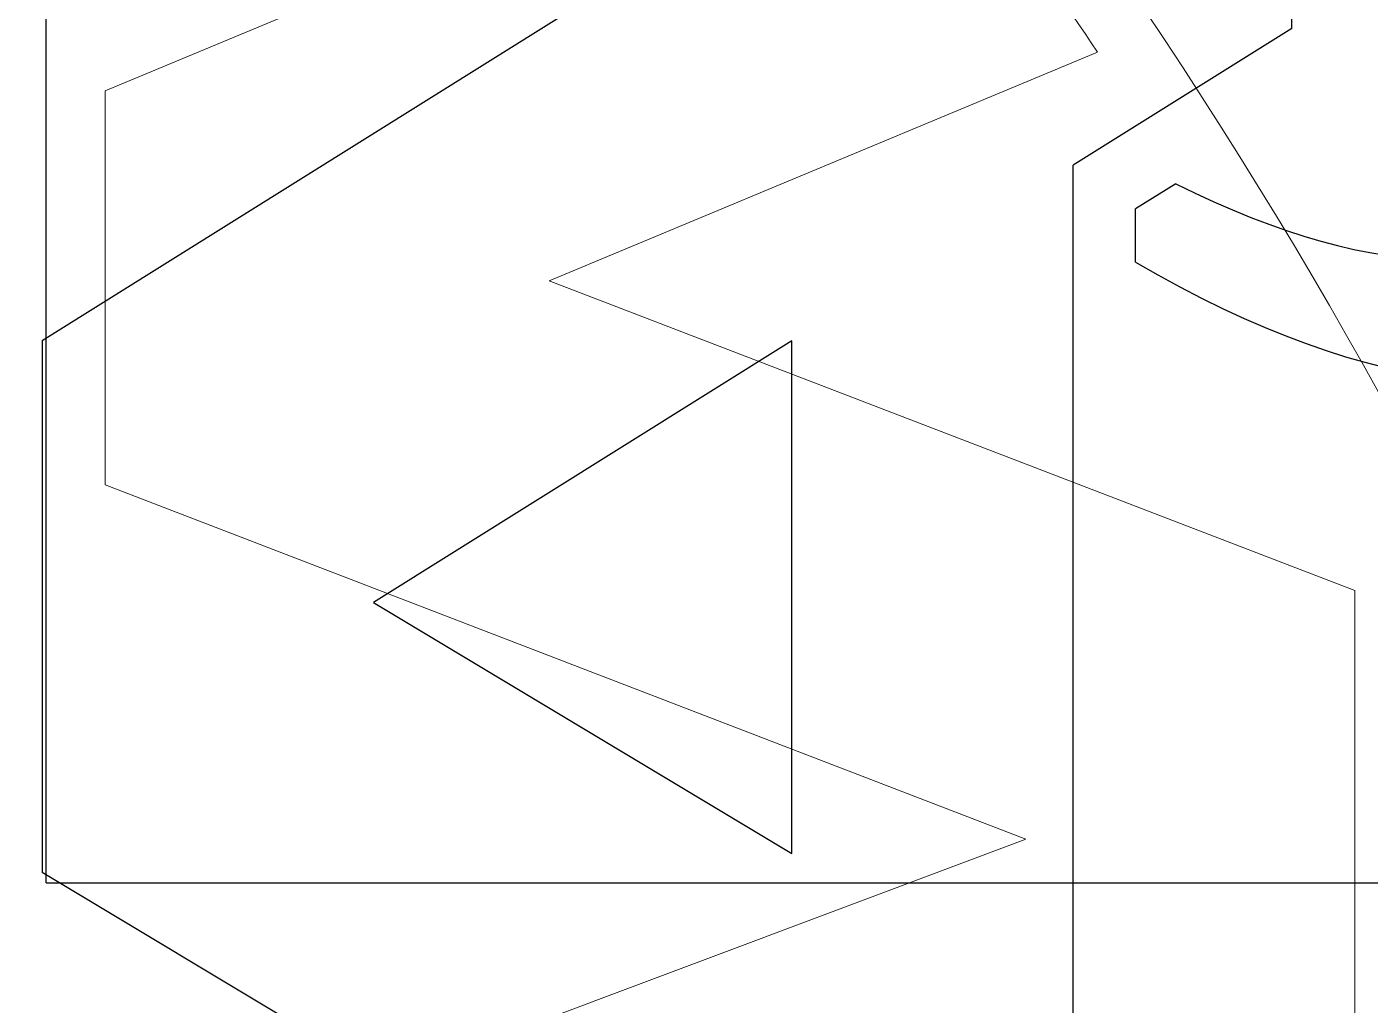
# Model space of a CAD drawing. Header units: millimetres. Extents: x -512 to 1189, y -10 to 841.
# Drawn here: x 2.394 to 4.544, y 7.184 to 8.75 of the extents above; entities that cross this region are included whole.
import ezdxf
from ezdxf.enums import TextEntityAlignment as Align

# ---------------------------------------------------------------- set-up
doc = ezdxf.new("R2010")
doc.units = ezdxf.units.MM
for name, color, linetype, lineweight in [('AM_5', 3, 'Continuous', 25), ('FRAME', 7, 'Continuous', 25), ('FRAME TEXT (THICK)', 7, 'Continuous', 35), ('gen - FRAME', 7, 'Continuous', 9), ('gen - FRAME TEXT (THICK)', 7, 'Continuous', 25), ('gen - FRAME TEXT (THIN)', 7, 'Continuous', 9)]:
    doc.layers.add(name, color=color, linetype=linetype, lineweight=lineweight)
doc.styles.add('AWE FONT', font='awe-font.shx', dxfattribs={"width": 0.8})
doc.styles.add('ROMANS', font='ROMANS.shx', dxfattribs={"height": 3.5})

# ---------------------------------------------------------------- blocks, each defined once
blk = doc.blocks.new('SB-A3_993-5.2(block)')
at = {"layer": 'FRAME'}
for p, q in [((4.4184, 9.4971), (2.4184, 8.2471)), ((4.4184, 8.7471), (4.4184, 9.4971)), ((4.4184, 8.7471), (4.0684, 8.5283)), ((4.0684, 7.1571), (4.0684, 8.5283)), ((4.2329, 8.4985), (4.1684, 8.4582)), ((4.1684, 8.3731), (4.1684, 8.4582)), ((2.4184, 8.2471), (2.4184, 7.3971)), ((3.6184, 8.2471), (2.949, 7.8287)), ((3.6184, 7.4271), (3.6184, 8.2471)), ((2.949, 7.8287), (3.6184, 7.4271)), ((2.4184, 7.3971), (4.4184, 6.1971))]:
    blk.add_line(p, q, dxfattribs=at)
for centre, major_axis, ratio, start_param, end_param in [((3.4183, 10.9971), (-1.5875, 2.7496), 0.377953, 2.556825, 5.108861), ((3.2407, 10.8854), (-1.6496, 2.4457), 0.338983, 2.603858, 5.0755)]:
    blk.add_ellipse(centre, major_axis=major_axis, ratio=ratio, start_param=start_param, end_param=end_param, dxfattribs=at)
at = {"layer": 'FRAME', "style": 'ROMANS', "width": 0.8, "flags": 8}
for tag, p in [('SHEET NUMBER 1', (66.2533, 280.4657)), ('NUMBER OF SHEETS 1', (66.1911, 277.0225)), ('SHEET NUMBER 2', (406.6358, 10.9082)), ('NUMBER OF SHEETS 2', (406.6358, 6.9082))]:
    blk.add_attdef(tag, p, '', height=2.5, dxfattribs=at)
at = {"layer": 'FRAME', "style": 'AWE FONT', "width": 0.8}
for tag, p in [('USED ON 01 - PREFIX', (17.1271, 266.8822)), ('USED ON 01 - DRG NUMBER', (16.0238, 263.9249)), ('USED ON 02 - PREFIX', (17.1271, 258.8822)), ('USED ON 02 - DRG NUMBER', (16.0238, 255.9249)), ('USED ON 03 - PREFIX', (17.1271, 250.8822)), ('USED ON 03 - DRG NUMBER', (16.0238, 247.9249)), ('USED ON 04 - PREFIX', (17.1271, 242.8822)), ('USED ON 04 - DRG NUMBER', (16.0238, 239.9249)), ('USED ON 05 - PREFIX', (17.1271, 234.8822)), ('USED ON 05 - DRG NUMBER', (16.0238, 231.9249)), ('USED ON 06 - PREFIX', (17.1271, 226.8822)), ('USED ON 06 - DRG NUMBER', (16.0238, 223.9249)), ('USED ON 07 - PREFIX', (17.1271, 218.8822)), ('USED ON 07 - DRG NUMBER', (16.0238, 215.9249)), ('USED ON 08 - PREFIX', (17.1271, 210.8822)), ('USED ON 08 - DRG NUMBER', (16.0238, 207.9249)), ('USED ON 09 - PREFIX', (17.1271, 202.8822)), ('USED ON 09 - DRG NUMBER', (16.0238, 199.9249)), ('USED ON 10 - PREFIX', (17.889, 194.8822)), ('USED ON 10 - DRG NUMBER', (16.7857, 191.9249)), ('USED ON 11 - PREFIX', (17.889, 186.8822)), ('USED ON 11 - DRG NUMBER', (16.7857, 183.9249)), ('USED ON 12 - PREFIX', (17.889, 178.8822)), ('USED ON 12 - DRG NUMBER', (16.7857, 175.9249)), ('USED ON 13 - PREFIX', (17.889, 170.8822)), ('USED ON 13 - DRG NUMBER', (16.7857, 167.9249))]:
    blk.add_attdef(tag, text='', height=2, dxfattribs=at).set_placement(p, align=Align.CENTER)
at = {"layer": 'FRAME', "style": 'ROMANS', "width": 0.8, "flags": 8}
blk.add_attdef('COPYRIGHT YEAR', text='', height=2, rotation=90, dxfattribs=at).set_placement((9.9397, 127.9675), align=Align.CENTER)
for tag, p, height in [('TEMPORY CAD REF', (4.9287, 64.0146), 3), ('CERTIFIED', (11.4251, 26.161), 2.5), ('CHECKED', (18.0435, 26.1579), 2.5), ('DRAWN', (24.6304, 26.1568), 2.5)]:
    blk.add_attdef(tag, p, '', height=height, rotation=90, dxfattribs=at)
at = {"layer": 'FRAME', "style": 'ROMANS', "flags": 8}
for tag, width, p in [('ISSUE 7', 0.8, (101.2492, 40.7254)), ('CHANGE NO 7', 0.7, (71.5584, 40.6183)), ('DATE 7', 0.7, (116.8098, 40.6183)), ('SUB-CONTRACTOR', 0.8, (269.4167, 36.5218)), ('ISSUE 6', 0.8, (101.2492, 35.9254)), ('CHANGE NO 6', 0.7, (71.5584, 35.8183)), ('DATE 6', 0.7, (116.8098, 35.8183)), ('TOLERANCE', 0.8, (215.0533, 32.4222)), ('ISSUE 5', 0.8, (101.2492, 31.1254)), ('CHANGE NO 5', 0.7, (71.5584, 31.0183)), ('DATE 5', 0.7, (116.8098, 31.0183)), ('DRAWING OFFICE REF', 0.8, (36.7442, 30.1298)), ('RESPONSIBLE AUTHORITY', 0.8, (269.4167, 27.0218)), ('ISSUE 4', 0.8, (101.2492, 26.3254)), ('CHANGE NO 4', 0.7, (71.5584, 26.2183)), ('DATE 4', 0.7, (116.8098, 26.2183)), ('ISSUE 3', 0.8, (101.2492, 21.5254)), ('CHANGE NO 3', 0.7, (71.5584, 21.4183)), ('DATE 3', 0.7, (116.8098, 21.4183)), ('SCALE', 0.8, (230.4468, 17.4867)), ('DIMS IN', 0.8, (205.2707, 17.4538)), ('ISSUE 2', 0.8, (101.2492, 16.7254)), ('CHANGE NO 2', 0.7, (71.5584, 16.6183)), ('DATE 2', 0.7, (116.8098, 16.6183)), ('ISSUE 1', 0.8, (101.2492, 11.9254)), ('CHANGE NO 1', 0.7, (71.5584, 11.8183)), ('DATE 1', 0.7, (116.8098, 11.8183)), ('SURFACE TEXTURE', 0.8, (219.316, 7.9169))]:
    blk.add_attdef(tag, text='', height=2.5, dxfattribs=dict(at, width=width)).set_placement(p, align=Align.CENTER)
at = {"layer": 'FRAME', "style": 'ROMANS', "width": 0.65, "flags": 8}
blk.add_attdef('CAD REF', text='', height=2.5, dxfattribs=at).set_placement((411.5657, 39.2454), align=Align.RIGHT)
at = {"layer": 'FRAME', "style": 'ROMANS', "width": 0.8, "flags": 8}
for tag, p in [('MATERIAL', (157.8673, 33.0033)), ('PROTECTIVE FINISH', (159.5463, 13.8457))]:
    blk.add_attdef(tag, text='', height=2.5, dxfattribs=at).set_placement(p, align=Align.MIDDLE_CENTER)
at = {"layer": 'FRAME', "style": 'ROMANS', "flags": 8}
blk.add_attdef('DRAWING OFFICE ID', (37.2233, 15.8883), '', height=2.5, dxfattribs=at)
for tag, p in [('DRAWING OFFICE LOCATION', (35.8162, 11.5343)), ('ESTABLISHMENT (A OR B)', (39.8094, 7.349))]:
    blk.add_attdef(tag, text='', height=2.5, dxfattribs=at).set_placement(p, align=Align.CENTER)
at = {"layer": 'FRAME TEXT (THICK)', "width": 0.8, "flags": 8}
for tag, style, p in [('PROTECTIVE MARKING 1', 'ROMANS', (49.1411, 285.9426)), ('DRAWING NUMBER 1', 'ROMANS', (39.5162, 278.3111)), ('TITLE 1', 'AWE FONT', (382.2591, 28.0421)), ('TITLE 2', 'AWE FONT', (382.659, 26.1061)), ('TITLE 3', 'AWE FONT', (382.659, 23.1061)), ('PROTECTIVE MARKING 2', 'AWE FONT', (390.5193, 16.3626)), ('DRAWING NUMBER 2', 'ROMANS', (380.4887, 8.2779))]:
    blk.add_attdef(tag, text='', height=3.5, dxfattribs=dict(at, style=style)).set_placement(p, align=Align.CENTER)
at = {"layer": 'FRAME TEXT (THICK)', "style": 'ROMANS', "width": 0.8, "flags": 8}
for tag, p in [('BUILDING(S) COVERED 1', (339.2868, 41.9989)), ('SERVICE CODE(S) 1', (311.8426, 41.981)), ('SERVICE CODE(S) 2', (311.8426, 37.1758)), ('BUILDING(S) COVERED 2', (339.5783, 37.1587)), ('SERVICE CODE(S) 3', (311.8426, 32.3706)), ('BUILDING(S) COVERED 3', (339.5783, 32.3643)), ('SERVICE CODE(S) 4', (311.8426, 27.5654)), ('BUILDING(S) COVERED 4', (339.6258, 27.5435)), ('SERVICE CODE(S) 5', (311.8426, 22.7602)), ('BUILDING(S) COVERED 5', (339.5775, 22.7459)), ('SERVICE CODE(S) 6', (311.8426, 17.955)), ('BUILDING(S) COVERED 6', (339.5635, 17.9481)), ('SERVICE CODE(S) 7', (311.8426, 13.1498)), ('BUILDING(S) COVERED 7', (339.5635, 13.1429)), ('SERVICE CODE(S) 8', (311.8426, 8.3446)), ('BUILDING(S) COVERED 8', (339.5635, 8.3377))]:
    blk.add_attdef(tag, text='', height=2.5, dxfattribs=at).set_placement(p, align=Align.MIDDLE_CENTER)
blk = doc.blocks.new('SB-IL_996-5.2(block)')
at = {"layer": 'FRAME', "linetype": 'Continuous'}
for q in [(2.4246, 293.1058), (208.5147, 7.3799)]:
    blk.add_line((2.4246, 7.3799), q, dxfattribs=at)
at = {"layer": 'FRAME', "style": 'AWE FONT', "width": 0.7}
for tag, p in [('USED ON 01 - PREFIX', (12.5097, 271.6617)), ('USED ON 01 - DRG NUMBER', (12.5105, 268.3207)), ('USED ON 02 - PREFIX', (12.5097, 263.6617)), ('USED ON 02 - DRG NUMBER', (12.5105, 260.3207)), ('USED ON 03 - PREFIX', (12.5097, 255.6617)), ('USED ON 03 - DRG NUMBER', (12.5105, 252.3207)), ('USED ON 04 - PREFIX', (12.5097, 247.6617)), ('USED ON 04 - DRG NUMBER', (12.5105, 244.3207)), ('USED ON 05 - PREFIX', (12.5097, 239.6617)), ('USED ON 05 - DRG NUMBER', (12.5105, 236.3207)), ('USED ON 06 - PREFIX', (12.5097, 231.6617)), ('USED ON 06 - DRG NUMBER', (12.5105, 228.3207)), ('USED ON 07 - PREFIX', (12.5097, 223.6617)), ('USED ON 07 - DRG NUMBER', (12.5105, 220.3207)), ('USED ON 08 - PREFIX', (12.5097, 215.6617)), ('USED ON 08 - DRG NUMBER', (12.5105, 212.3207)), ('USED ON 09 - PREFIX', (12.5097, 207.6617)), ('USED ON 09 - DRG NUMBER', (10.9438, 204.3207)), ('USED ON 10 - PREFIX', (12.5097, 199.6617)), ('USED ON 10 - DRG NUMBER', (10.9438, 196.8207)), ('USED ON 11 - PREFIX', (12.5097, 192.1616)), ('USED ON 11 - DRG NUMBER', (12.5105, 188.3207)), ('USED ON 12 - PREFIX', (12.5097, 183.6616)), ('USED ON 12 - DRG NUMBER', (12.5105, 179.8207)), ('USED ON 13 - PREFIX', (12.5097, 175.1616)), ('USED ON 13 - DRG NUMBER', (12.5105, 171.3207))]:
    blk.add_attdef(tag, text='', height=2, dxfattribs=at).set_placement(p, align=Align.CENTER)
at = {"layer": 'FRAME', "style": 'ROMANS', "flags": 8}
blk.add_attdef('COPYRIGHT YEAR', (5.5207, 127.8278), '', height=2, rotation=90, dxfattribs=at)
at = {"layer": 'FRAME', "width": 0.8, "flags": 8}
for tag, p, style in [('DRAWING OFFICE ID', (12.3053, 84.4983), 'AWE FONT'), ('CERTIFIED', (99.2255, 68.908), 'ROMANS'), ('DRAWING OFFICE REF', (164.6795, 68.6009), 'ROMANS'), ('CHECKED', (99.4778, 62.864), 'ROMANS'), ('RESPONSIBLE AUTHORITY', (165.0008, 62.864), 'ROMANS'), ('DRAWN', (99.4768, 56.8514), 'ROMANS'), ('SUB CONTRACTOR', (164.9998, 56.8514), 'ROMANS')]:
    blk.add_attdef(tag, p, '', height=2.5, dxfattribs=dict(at, style=style))
at = {"layer": 'FRAME', "style": 'ROMANS', "flags": 8}
for tag, p in [('DRAWING OFFICE LOCATION', (11.3702, 79.1075)), ('ESTABLISHMENT (A OR B)', (15.8516, 74.4416))]:
    blk.add_attdef(tag, text='', height=2.5, dxfattribs=at).set_placement(p, align=Align.CENTER)
for tag, width, p in [('ISSUE 14', 0.8, (60.3857, 69.1324)), ('CHANGE NO 14', 0.8, (29.368, 69.0253)), ('DATE 14', 0.7, (74.0728, 69.0253)), ('ISSUE 13', 0.8, (60.3857, 64.8824)), ('CHANGE NO 13', 0.8, (29.368, 64.7753)), ('DATE 13', 0.7, (74.0728, 64.7753)), ('ISSUE 12', 0.8, (60.3857, 60.6324)), ('CHANGE NO 12', 0.8, (29.368, 60.5253)), ('DATE 12', 0.7, (74.0728, 60.5253)), ('ISSUE 11', 0.8, (60.3857, 56.3824)), ('CHANGE NO 11', 0.8, (29.368, 56.2753)), ('DATE 11', 0.7, (74.0728, 56.2753)), ('ISSUE 10', 0.8, (60.3857, 52.1324)), ('CHANGE NO 10', 0.8, (29.368, 52.0253)), ('DATE 10', 0.7, (74.0728, 52.0253)), ('ISSUE 9', 0.8, (60.3857, 47.8824)), ('CHANGE NO 9', 0.8, (29.368, 47.7753)), ('DATE 9', 0.7, (74.0728, 47.7753)), ('ISSUE 8', 0.8, (60.3857, 43.6325)), ('CHANGE NO 8', 0.8, (29.368, 43.5253)), ('DATE 8', 0.7, (74.0728, 43.5253)), ('ISSUE 7', 0.8, (60.3857, 39.3825)), ('CHANGE NO 7', 0.8, (29.368, 39.2753)), ('DATE 7', 0.7, (74.0728, 39.2753)), ('ISSUE 6', 0.8, (60.3857, 35.1325)), ('CHANGE NO 6', 0.8, (29.368, 35.0253)), ('DATE 6', 0.7, (74.0728, 35.0253)), ('ISSUE 5', 0.8, (60.3857, 30.8825)), ('CHANGE NO 5', 0.8, (29.368, 30.7753)), ('DATE 5', 0.7, (74.0728, 30.7753)), ('ISSUE 4', 0.8, (60.3857, 26.6325)), ('CHANGE NO 4', 0.8, (29.368, 26.5253)), ('DATE 4', 0.7, (74.0728, 26.5253)), ('ISSUE 3', 0.8, (60.3857, 22.3825)), ('CHANGE NO 3', 0.8, (29.368, 22.2753)), ('DATE 3', 0.7, (74.0728, 22.2753)), ('ISSUE 2', 0.8, (60.3857, 18.1325)), ('CHANGE NO 2', 0.8, (29.368, 18.0253)), ('DATE 2', 0.7, (74.0728, 18.0253)), ('ISSUE 1', 0.8, (59.9502, 13.8825)), ('CHANGE NO 1', 0.8, (28.9326, 13.7753)), ('DATE 1', 0.7, (73.7299, 13.7753))]:
    blk.add_attdef(tag, text='', height=2.5, dxfattribs=dict(at, width=width)).set_placement(p, align=Align.CENTER)
at = {"layer": 'FRAME', "style": 'ROMANS', "width": 0.7, "flags": 8}
blk.add_attdef('CAD REF', text='', height=2.5, dxfattribs=at).set_placement((202.5483, 50.4299), align=Align.RIGHT)
at = {"layer": 'FRAME', "style": 'ROMANS', "flags": 8}
for tag, p in [('SHEET NUMBER 1', (197.6399, 13.2703)), ('NUMBER OF SHEETS 1', (197.6399, 9.3011))]:
    blk.add_attdef(tag, p, '', height=2.5, dxfattribs=at)
at = {"layer": 'FRAME', "style": 'ROMANS'}
blk.add_attdef('TEMPORY CAD REF', (72.3545, 2.7644), '', height=2.5, dxfattribs=at)
at = {"layer": 'FRAME TEXT (THICK)', "style": 'ROMANS', "flags": 8}
for tag, height, width, p in [('PROTECTIVE MARKING 1', 5, 0.8, (102.9696, 285.3611)), ('TITLE 1', 3.5, 0.7, (167.7672, 35.9392)), ('TITLE 2', 3.5, 0.7, (168.0946, 33.3476)), ('TITLE 3', 3.5, 0.7, (168.0811, 30.9346)), ('PROTECTIVE MARKING 2', 5, 0.75, (176.3787, 19.7321)), ('DRAWING NUMBER 1', 5, 0.8, (169.1259, 9.8028))]:
    blk.add_attdef(tag, text='', height=height, dxfattribs=dict(at, width=width)).set_placement(p, align=Align.CENTER)
at = {"layer": 'FRAME TEXT (THICK)', "style": 'ROMANS', "width": 0.7, "flags": 8}
for tag, p in [('SERVICE CODE(S) 1', (97.1832, 40.6225)), ('BUILDING(S) COVERED 1', (122.4506, 40.6225)), ('SERVICE CODE(S) 2', (97.4689, 36.188)), ('BUILDING(S) COVERED 2', (122.7363, 36.188)), ('SERVICE CODE(S) 3', (97.4689, 31.7536)), ('BUILDING(S) COVERED 3', (122.7363, 31.7536)), ('SERVICE CODE(S) 4', (97.5165, 27.3191)), ('BUILDING(S) COVERED 4', (122.7839, 27.3191)), ('BUILDING(S) COVERED 5', (122.7363, 22.8846)), ('SERVICE CODE(S) 5', (97.615, 22.8557)), ('SERVICE CODE(S) 6', (97.4689, 18.4502)), ('BUILDING(S) COVERED 6', (122.7363, 18.4502)), ('SERVICE CODE(S) 7', (97.4689, 14.0157)), ('BUILDING(S) COVERED 7', (122.7363, 14.0157)), ('SERVICE CODE(S) 8', (97.4689, 9.807)), ('BUILDING(S) COVERED 8', (122.7363, 9.807))]:
    blk.add_attdef(tag, text='', height=2.5, dxfattribs=at).set_placement(p, align=Align.MIDDLE_CENTER)
blk = doc.blocks.new('SB-DL_995-5.2(block)')
at = {"layer": 'FRAME', "linetype": 'Continuous'}
for q in [(2.4246, 293.1058), (208.5147, 7.3799)]:
    blk.add_line((2.4246, 7.3799), q, dxfattribs=at)
at = {"layer": 'FRAME', "style": 'AWE FONT', "width": 0.7}
for tag, p in [('USED ON 01 - PREFIX', (12.5097, 271.6617)), ('USED ON 01 - DRG NUMBER', (12.5105, 268.3207)), ('USED ON 02 - PREFIX', (12.5097, 263.6617)), ('USED ON 02 - DRG NUMBER', (12.5105, 260.3207)), ('USED ON 03 - PREFIX', (12.5097, 255.6617)), ('USED ON 03 - DRG NUMBER', (12.5105, 252.3207)), ('USED ON 04 - PREFIX', (12.5097, 247.6617)), ('USED ON 04 - DRG NUMBER', (12.5105, 244.3207)), ('USED ON 05 - PREFIX', (12.5097, 239.6617)), ('USED ON 05 - DRG NUMBER', (12.5105, 236.3207)), ('USED ON 06 - PREFIX', (12.5097, 231.6617)), ('USED ON 06 - DRG NUMBER', (12.5105, 228.3207)), ('USED ON 07 - PREFIX', (12.5097, 223.6617)), ('USED ON 07 - DRG NUMBER', (12.5105, 220.3207)), ('USED ON 08 - PREFIX', (12.5097, 215.6617)), ('USED ON 08 - DRG NUMBER', (12.5105, 212.3207)), ('USED ON 09 - PREFIX', (12.5097, 207.6617)), ('USED ON 09 - DRG NUMBER', (10.9438, 204.3207)), ('USED ON 10 - PREFIX', (12.5097, 199.6617)), ('USED ON 10 - DRG NUMBER', (10.9438, 196.8207)), ('USED ON 11 - PREFIX', (12.5097, 192.1616)), ('USED ON 11 - DRG NUMBER', (12.5105, 188.3207)), ('USED ON 12 - PREFIX', (12.5097, 183.6616)), ('USED ON 12 - DRG NUMBER', (12.5105, 179.8207)), ('USED ON 13 - PREFIX', (12.5097, 175.1616)), ('USED ON 13 - DRG NUMBER', (12.5105, 171.3207))]:
    blk.add_attdef(tag, text='', height=2, dxfattribs=at).set_placement(p, align=Align.CENTER)
at = {"layer": 'FRAME', "style": 'ROMANS', "flags": 8}
blk.add_attdef('COPYRIGHT YEAR', (5.5207, 127.8278), '', height=2, rotation=90, dxfattribs=at)
for tag, p in [('DRAWING OFFICE ID', (12.3053, 84.4983)), ('SHEET NUMBER 1', (197.6399, 13.2703)), ('NUMBER OF SHEETS 1', (197.6399, 9.3011))]:
    blk.add_attdef(tag, p, '', height=2.5, dxfattribs=at)
for tag, p in [('DRAWING OFFICE LOCATION', (11.3702, 79.1075)), ('ESTABLISHMENT (A OR B)', (15.8516, 74.4416))]:
    blk.add_attdef(tag, text='', height=2.5, dxfattribs=at).set_placement(p, align=Align.CENTER)
for tag, width, p in [('ISSUE 14', 0.8, (60.747, 69.1324)), ('CHANGE NO 14', 0.8, (29.368, 69.0253)), ('DATE 14', 0.7, (74.0728, 69.0253)), ('ISSUE 13', 0.8, (60.747, 64.8824)), ('CHANGE NO 13', 0.8, (29.368, 64.7753)), ('DATE 13', 0.7, (74.0728, 64.7753)), ('ISSUE 12', 0.8, (60.747, 60.6324)), ('CHANGE NO 12', 0.8, (29.368, 60.5253)), ('DATE 12', 0.7, (74.0728, 60.5253)), ('ISSUE 11', 0.8, (60.747, 56.3824)), ('CHANGE NO 11', 0.8, (29.368, 56.2753)), ('DATE 11', 0.7, (74.0728, 56.2753)), ('ISSUE 10', 0.8, (60.747, 52.1324)), ('CHANGE NO 10', 0.8, (29.368, 52.0253)), ('DATE 10', 0.7, (74.0728, 52.0253)), ('ISSUE 9', 0.8, (60.747, 47.8824)), ('CHANGE NO 9', 0.8, (29.368, 47.7753)), ('DATE 9', 0.7, (74.0728, 47.7753)), ('ISSUE 8', 0.8, (60.747, 43.6325)), ('CHANGE NO 8', 0.8, (29.368, 43.5253)), ('DATE 8', 0.7, (74.0728, 43.5253)), ('ISSUE 7', 0.8, (60.747, 39.3825)), ('CHANGE NO 7', 0.8, (29.368, 39.2753)), ('DATE 7', 0.7, (74.0728, 39.2753)), ('ISSUE 6', 0.8, (60.747, 35.1325)), ('CHANGE NO 6', 0.8, (29.368, 35.0253)), ('DATE 6', 0.7, (74.0728, 35.0253)), ('ISSUE 5', 0.8, (60.747, 30.8825)), ('CHANGE NO 5', 0.8, (29.368, 30.7753)), ('DATE 5', 0.7, (74.0728, 30.7753)), ('ISSUE 4', 0.8, (60.747, 26.6325)), ('CHANGE NO 4', 0.8, (29.368, 26.5253)), ('DATE 4', 0.7, (74.0728, 26.5253)), ('ISSUE 3', 0.8, (60.747, 22.3825)), ('CHANGE NO 3', 0.8, (29.368, 22.2753)), ('DATE 3', 0.7, (74.0728, 22.2753)), ('ISSUE 2', 0.8, (60.747, 18.1325)), ('CHANGE NO 2', 0.8, (29.368, 18.0253)), ('DATE 2', 0.7, (74.0728, 18.0253)), ('ISSUE 1', 0.8, (60.3115, 13.8825)), ('CHANGE NO 1', 0.8, (28.9326, 13.7753)), ('DATE 1', 0.7, (73.7299, 13.7753))]:
    blk.add_attdef(tag, text='', height=2.5, dxfattribs=dict(at, width=width)).set_placement(p, align=Align.CENTER)
at = {"layer": 'FRAME', "style": 'ROMANS', "width": 0.8, "flags": 8}
for tag, p in [('CERTIFIED', (99.2255, 68.908)), ('DRAWING OFFICE REF', (164.6795, 68.6009)), ('CHECKED', (99.4778, 62.864)), ('RESPONSIBLE AUTHORITY', (165.0008, 62.864)), ('DRAWN', (99.4768, 56.8514)), ('SUB CONTRACTOR', (164.9998, 56.8514))]:
    blk.add_attdef(tag, p, '', height=2.5, dxfattribs=at)
at = {"layer": 'FRAME', "style": 'ROMANS', "width": 0.65, "flags": 8}
blk.add_attdef('CAD REF', text='', height=2.5, dxfattribs=at).set_placement((202.5483, 50.4299), align=Align.RIGHT)
at = {"layer": 'FRAME', "style": 'ROMANS'}
blk.add_attdef('TEMPORY CAD REF', (72.3545, 2.7644), '', height=2.5, dxfattribs=at)
at = {"layer": 'FRAME TEXT (THICK)', "style": 'ROMANS', "flags": 8}
for tag, height, width, p in [('PROTECTIVE MARKING 1', 5, 0.8, (102.9696, 285.3611)), ('TITLE 1', 3.5, 0.7, (167.7672, 36.2186)), ('TITLE 2', 3.5, 0.7, (168.0946, 33.6269)), ('TITLE 3', 3.5, 0.7, (168.0811, 31.214)), ('PROTECTIVE MARKING 2', 5, 0.75, (176.3787, 19.7321)), ('DRAWING NUMBER 1', 5, 0.8, (169.1259, 9.8028))]:
    blk.add_attdef(tag, text='', height=height, dxfattribs=dict(at, width=width)).set_placement(p, align=Align.CENTER)
at = {"layer": 'FRAME TEXT (THICK)', "style": 'ROMANS', "width": 0.7, "flags": 8}
for tag, p in [('SERVICE CODE(S) 1', (97.1832, 40.6225)), ('BUILDING(S) COVERED 1', (122.4506, 40.6225)), ('SERVICE CODE(S) 2', (97.4689, 36.188)), ('BUILDING(S) COVERED 2', (122.7363, 36.188)), ('SERVICE CODE(S) 3', (97.4689, 31.7536)), ('BUILDING(S) COVERED 3', (122.7363, 31.7536)), ('SERVICE CODE(S) 4', (97.5165, 27.3191)), ('BUILDING(S) COVERED 4', (122.7839, 27.3191)), ('BUILDING(S) COVERED 5', (122.7363, 22.8846)), ('SERVICE CODE(S) 5', (97.615, 22.8557)), ('SERVICE CODE(S) 6', (97.4689, 18.4502)), ('BUILDING(S) COVERED 6', (122.7363, 18.4502)), ('SERVICE CODE(S) 7', (97.4689, 14.0157)), ('BUILDING(S) COVERED 7', (122.7363, 14.0157)), ('SERVICE CODE(S) 8', (97.4689, 9.807)), ('BUILDING(S) COVERED 8', (122.7363, 9.807))]:
    blk.add_attdef(tag, text='', height=2.5, dxfattribs=at).set_placement(p, align=Align.MIDDLE_CENTER)
blk = doc.blocks.new('SB-A3_993-5.1(block)')
at = {"layer": 'gen - FRAME'}
for p, q in [((3.7761, 9.1709), (2.5195, 8.6474)), ((4.1075, 8.709), (3.2299, 8.3434)), ((2.5195, 8.6474), (2.5195, 8.0166)), ((4.5195, 7.8474), (3.2299, 8.3434)), ((3.9929, 7.4499), (2.5195, 8.0166)), ((4.5195, 7.0474), (4.5195, 7.8474)), ((2.5195, 6.8974), (3.9929, 7.4499))]:
    blk.add_line(p, q, dxfattribs=at)
for centre, major_axis, ratio, start_param, end_param in [((3.5194, 8.3474), (-1.5875, 2.7496), 0.377953, 2.556825, 5.108861), ((3.3419, 8.2357), (-1.6496, 2.4457), 0.338983, 2.603858, 5.0755), ((3.5195, 8.3224), (-3.175, 0), 0.377953, 4.942129, 7.466398), ((3.5195, 8.2474), (-3.025, 0), 0.371901, 4.841849, 7.446069)]:
    blk.add_ellipse(centre, major_axis=major_axis, ratio=ratio, start_param=start_param, end_param=end_param, dxfattribs=at)
blk.add_open_spline([(4.1075, 8.709), (4.0016, 8.8673), (3.8904, 9.0223), (3.7761, 9.1709)], degree=3, dxfattribs=at)
at = {"layer": 'gen - FRAME TEXT (THICK)', "width": 0.8, "flags": 8}
for tag, style, p in [('PROTECTIVE MARKING 1', 'ROMANS', (59.6266, 285.9426)), ('DRAWING NUMBER 1', 'ROMANS', (49.4566, 278.3111)), ('TITLE 1', 'AWE FONT', (372.5129, 28.0421)), ('TITLE 2', 'AWE FONT', (372.9129, 26.1061)), ('TITLE 3', 'AWE FONT', (372.9129, 23.1061)), ('PROTECTIVE MARKING 2', 'AWE FONT', (380.7731, 16.3626)), ('DRAWING NUMBER 2', 'ROMANS', (371.2425, 8.2779))]:
    blk.add_attdef(tag, text='', height=3.5, dxfattribs=dict(at, style=style)).set_placement(p, align=Align.CENTER)
at = {"layer": 'gen - FRAME TEXT (THICK)', "style": 'ROMANS', "width": 0.8, "flags": 8}
for tag, p in [('BUILDING(S) COVERED 1', (17.1686, 263.436)), ('BUILDING(S) COVERED 2', (17.1686, 258.436)), ('BUILDING(S) COVERED 3', (17.1686, 253.436)), ('BUILDING(S) COVERED 4', (17.1686, 248.436)), ('BUILDING(S) COVERED 5', (17.1686, 243.436)), ('BUILDING(S) COVERED 6', (17.1686, 238.436)), ('BUILDING(S) COVERED 7', (17.1686, 233.436)), ('BUILDING(S) COVERED 8', (17.1686, 228.436)), ('SERVICE CODE(S) 8', (17.0097, 211.1285)), ('SERVICE CODE(S) 7', (17.0097, 206.1285)), ('SERVICE CODE(S) 6', (17.0097, 201.1285)), ('SERVICE CODE(S) 5', (17.0097, 196.1285)), ('SERVICE CODE(S) 4', (17.0097, 191.1285)), ('SERVICE CODE(S) 3', (17.0097, 186.1285)), ('SERVICE CODE(S) 2', (17.0097, 181.1285)), ('SERVICE CODE(S) 1', (17.0097, 176.1285))]:
    blk.add_attdef(tag, text='', height=2.5, dxfattribs=at).set_placement(p, align=Align.MIDDLE_CENTER)
at = {"layer": 'gen - FRAME TEXT (THIN)', "style": 'ROMANS', "width": 0.8, "flags": 8}
for tag, p in [('SHEET NUMBER 1', (81.5091, 280.5089)), ('NUMBER OF SHEETS 1', (81.4468, 277.0657)), ('SHEET NUMBER 2', (406.6358, 10.9082)), ('NUMBER OF SHEETS 2', (406.6358, 6.9082))]:
    blk.add_attdef(tag, p, '', height=2.5, dxfattribs=at)
blk.add_attdef('COPYRIGHT YEAR', text='', height=2, rotation=90, dxfattribs=at).set_placement((9.9397, 127.9675), align=Align.CENTER)
for tag, p, height in [('TEMPORY CAD REF', (4.9287, 60.5638), 3), ('CERTIFIED', (11.4251, 26.161), 2.5), ('CHECKED', (18.0435, 26.1579), 2.5), ('DRAWN', (24.6304, 26.1568), 2.5)]:
    blk.add_attdef(tag, p, '', height=height, rotation=90, dxfattribs=at)
for tag, p in [('CAD REF (PATH)', (410.3588, 41.0544)), ('CAD REF (FILE NAME)', (410.4664, 37.6665))]:
    blk.add_attdef(tag, text='', height=2.5, dxfattribs=at).set_placement(p, align=Align.RIGHT)
at = {"layer": 'gen - FRAME TEXT (THIN)', "style": 'ROMANS', "flags": 8}
for tag, width, p in [('ISSUE 7', 0.8, (100.8761, 40.7254)), ('CHANGE NO 7', 0.8, (74.5761, 40.6183)), ('DATE 7', 0.7, (117.3761, 40.6183)), ('ISSUE 6', 0.8, (100.8761, 35.9254)), ('CHANGE NO 6', 0.8, (74.5761, 35.8183)), ('DATE 6', 0.7, (117.3761, 35.8183)), ('SUB-CONTRACTOR', 0.8, (288.5701, 32.8546)), ('TOLERANCE', 0.8, (219.7497, 32.4222)), ('ISSUE 5', 0.8, (100.8761, 31.1254)), ('CHANGE NO 5', 0.8, (74.5761, 31.0183)), ('DATE 5', 0.7, (117.3761, 31.0183)), ('ISSUE 4', 0.8, (100.8761, 26.3254)), ('CHANGE NO 4', 0.8, (74.5761, 26.2183)), ('DATE 4', 0.7, (117.3761, 26.2183)), ('ISSUE 3', 0.8, (100.8761, 21.5254)), ('CHANGE NO 3', 0.8, (74.5761, 21.4183)), ('DATE 3', 0.7, (117.3761, 21.4183)), ('SCALE', 0.8, (233.2434, 17.4867)), ('DIMS IN', 0.8, (204.0127, 17.4538)), ('ISSUE 2', 0.8, (100.8761, 16.7254)), ('CHANGE NO 2', 0.8, (74.5761, 16.6183)), ('DATE 2', 0.7, (117.3761, 16.6183)), ('ISSUE 1', 0.8, (100.8761, 11.9254)), ('CHANGE NO 1', 0.8, (74.5761, 11.8183)), ('DATE 1', 0.7, (117.3761, 11.8183)), ('DRAWING OFFICE REF', 0.8, (41.8324, 10.8992)), ('SURFACE TEXTURE', 0.8, (216.4107, 7.9169))]:
    blk.add_attdef(tag, text='', height=2.5, dxfattribs=dict(at, width=width)).set_placement(p, align=Align.CENTER)
blk.add_attdef('DRAWING OFFICE ID', (41.1743, 35.8895), '', height=2.5, dxfattribs=at)
at = {"layer": 'gen - FRAME TEXT (THIN)', "style": 'ROMANS', "width": 0.8, "flags": 8}
for tag, p in [('MATERIAL', (159.4632, 33.0033)), ('PROTECTIVE FINISH', (161.1423, 13.8457))]:
    blk.add_attdef(tag, text='', height=2.5, dxfattribs=at).set_placement(p, align=Align.MIDDLE_CENTER)
at = {"layer": 'gen - FRAME TEXT (THIN)', "style": 'ROMANS', "flags": 8}
for tag, p in [('DRAWING OFFICE LOCATION', (39.7672, 31.5356)), ('ESTABLISHMENT (A OR B)', (43.7604, 27.3503))]:
    blk.add_attdef(tag, text='', height=2.5, dxfattribs=at).set_placement(p, align=Align.CENTER)

msp = doc.modelspace()

# ---------------------------------------------------------------- block references
for name in ['SB-A3_993-5.2(block)', 'SB-IL_996-5.2(block)', 'SB-DL_995-5.2(block)']:
    msp.add_blockref(name, (0, 0))
at = {"layer": 'AM_5'}
msp.add_blockref('SB-A3_993-5.1(block)', (0, 0), dxfattribs=at)
at = {"layer": 'FRAME'}
msp.add_blockref('SB-A3_993-5.2(block)', (0, 0), dxfattribs=at)

doc.saveas('drawing.dxf')
